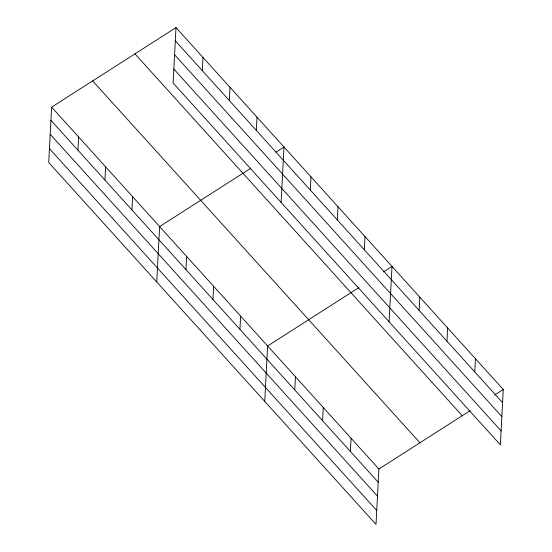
<?xml version="1.0" encoding="UTF-8"?>
<svg xmlns="http://www.w3.org/2000/svg" width="552" height="552" viewBox="0 0 552 552"><rect width="100%" height="100%" fill="white"/><g stroke="black" fill="none" stroke-linecap="round" stroke-linejoin="round"><path stroke-width="0.83" d="M51.626 107.15L48.721 162.529L376.002 524.4L378.907 469.021L51.626 107.15L175.998 27.6L503.279 389.471L500.374 444.85L173.093 82.979L175.998 27.6M77.935 150.206L78.626 137.006M104.935 180.062L105.625 166.863M131.935 209.912L132.625 196.712M156.727 281.948L159.625 226.568L250.877 168.201M185.934 269.624L186.631 256.425M202.308 70.649L202.998 57.456M212.934 299.474L213.631 286.281M229.308 100.505L229.998 87.306M239.941 329.33L240.631 316.13M256.307 130.362L256.997 117.162M264.725 401.366L267.63 345.987L358.883 287.62M281.099 202.398L283.997 147.018L276.083 152.083M294.754 389.947L295.451 376.747M310.307 190.067L311.004 176.875M322.575 420.7L323.265 407.507M337.306 219.924L338.003 206.724M350.396 451.46L351.086 438.26M364.306 249.78L365.003 236.58M389.098 321.809L392.003 266.437L383.364 271.963M419.127 310.39L419.824 297.19M446.947 341.15L447.637 327.95M474.768 371.91L475.458 358.71M378.907 469.021L470.152 410.653M494.633 394.997L503.279 389.471M175.308 40.8L502.582 402.67M174.577 54.717L501.858 416.587M173.825 69.055L501.106 430.926M134.957 53.854L462.231 415.725M92.667 80.902L419.948 442.773M50.936 120.35L378.21 482.22M50.204 134.267L377.485 496.138M49.452 148.612L376.733 510.483"/></g></svg>
